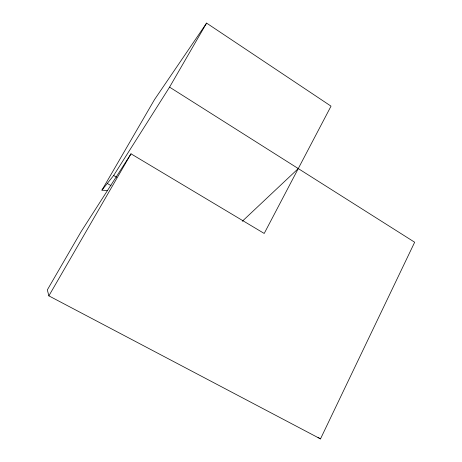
<?xml version="1.0" encoding="UTF-8"?>
<svg xmlns="http://www.w3.org/2000/svg" width="462" height="462" viewBox="0 0 462 462"><rect width="100%" height="100%" fill="white"/><g stroke="black" fill="none" stroke-linecap="round" stroke-linejoin="round"><path stroke-width="0.69" d="M320.489 438.9L414.662 242.232L169.566 87.133L206.589 23.1L331.029 106.156L264.212 233.454L131.006 153.823L81.064 231.716L47.338 289.893L48.874 295.865L320.489 438.9L318.047 437.387M48.874 295.865L131.006 153.823M107.675 190.558L101.929 190.142L154.504 99.601L206.589 23.1M101.929 190.142L113.658 175.491L169.566 87.133M242.29 221.258L298.267 168.578M107.276 183.46L111.013 185.632M113.658 175.491L116.765 177.31"/></g></svg>
